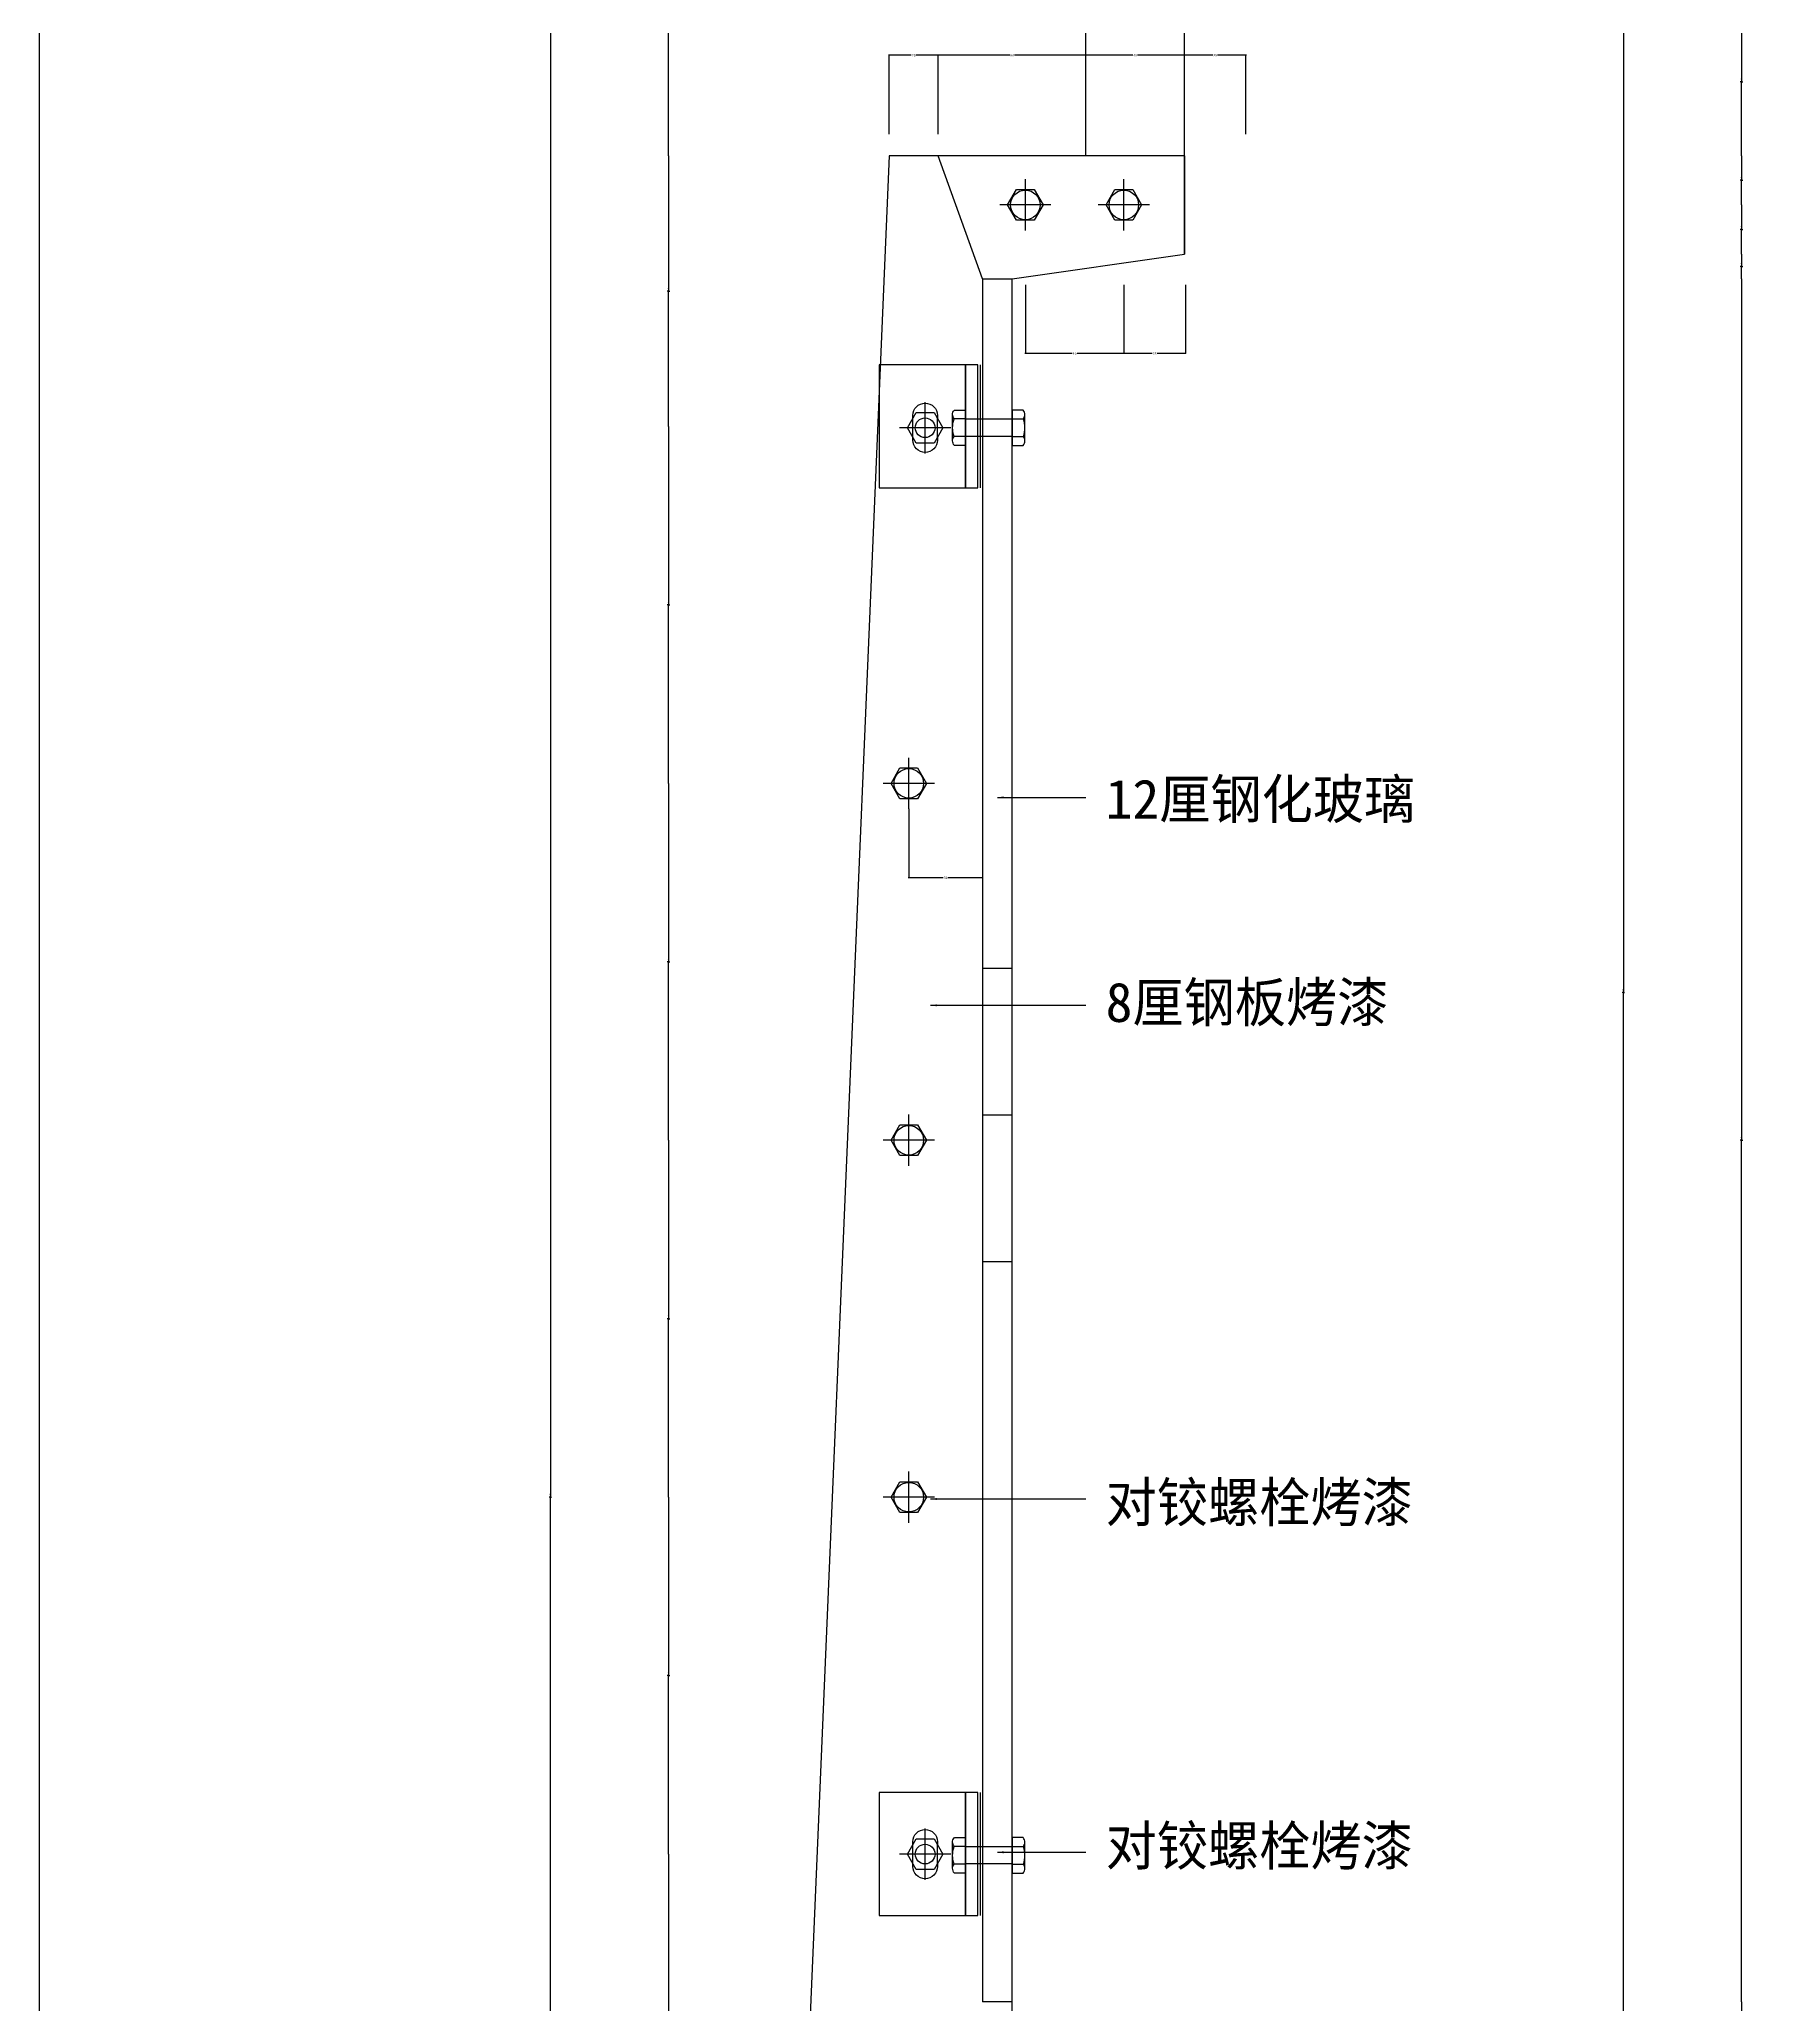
# Model space of a CAD drawing. Header units: metres. Extents: x 6299 to 8198, y -54 to 2210.
# Drawn here: x 6299 to 6996, y 651 to 1449 of the extents above; entities that cross this region are included whole.
import ezdxf

# ---------------------------------------------------------------- set-up
doc = ezdxf.new("R2010")
doc.units = ezdxf.units.M
for name, color, linetype in [('3', 3, 'Continuous'), ('4', 4, 'Continuous'), ('7', 7, 'Continuous'), ('BH', 3, 'Continuous'), ('DIM', 3, 'Continuous'), ('TEXT', 3, 'Continuous')]:
    doc.layers.add(name, color=color, linetype=linetype)
doc.dimstyles.get("Standard").update_dxf_attribs({"dimtxt": 2.5, "dimasz": 2.5, "dimexe": 1.25, "dimexo": 0.625, "dimtad": 1, "dimcen": 2.5, "dimazin": 3, "dimtfac": 1, "dimtmove": 0, "dimatfit": 3})

# ---------------------------------------------------------------- blocks, each defined once
blk = doc.blocks.new('*D2')
for p, q in [((6990.58, 1462), (6990.58, 1432)), ((6990.33, 1432), (6990.08, 1432)), ((6990.58, 1402), (6990.58, 1432)), ((6990.58, 1432), (6990.58, 1432)), ((6990.83, 1432), (6991.08, 1432))]:
    blk.add_line(p, q)
at = {"layer": 'Defpoints'}
for p in [(6990.58, 1462), (6990.58, 1432), (6990.58, 1402)]:
    blk.add_point(p, dxfattribs=at)
at = {"layer": 'DIM', "insert": (6990.58, 1433.125), "char_height": 1, "attachment_point": 5}
blk.add_mtext('0', dxfattribs=at)
blk = doc.blocks.new('*D3')
for p, q in [((6554.6, 1512), (6554.6, 1457)), ((6554.35, 1457), (6554.1, 1457)), ((6554.6, 1402), (6554.6, 1457)), ((6554.6, 1457), (6554.6, 1457)), ((6554.85, 1457), (6555.1, 1457))]:
    blk.add_line(p, q)
at = {"layer": 'Defpoints'}
for p in [(6554.6, 1512), (6554.6, 1457), (6554.6, 1402)]:
    blk.add_point(p, dxfattribs=at)
at = {"layer": 'DIM', "insert": (6554.6, 1458.125), "char_height": 1, "attachment_point": 5}
blk.add_mtext('0', dxfattribs=at)
blk = doc.blocks.new('*D4')
for p, q in [((6942.58, 1512), (6942.58, 1062)), ((6942.33, 1062), (6942.08, 1062)), ((6942.58, 612), (6942.58, 1062)), ((6942.58, 1062), (6942.58, 1062)), ((6942.83, 1062), (6943.08, 1062))]:
    blk.add_line(p, q)
at = {"layer": 'Defpoints'}
for p in [(6942.58, 1512), (6942.58, 1062), (6942.58, 612)]:
    blk.add_point(p, dxfattribs=at)
at = {"layer": 'DIM', "insert": (6942.58, 1063.125), "char_height": 1, "attachment_point": 5}
blk.add_mtext('0', dxfattribs=at)
blk = doc.blocks.new('*D5')
for p, q in [((6506.6, 1512), (6506.6, 857)), ((6506.35, 857), (6506.1, 857)), ((6506.6, 202), (6506.6, 857)), ((6506.6, 857), (6506.6, 857)), ((6506.85, 857), (6507.1, 857))]:
    blk.add_line(p, q)
at = {"layer": 'Defpoints'}
for p in [(6506.6, 1512), (6506.6, 857), (6506.6, 202)]:
    blk.add_point(p, dxfattribs=at)
at = {"layer": 'DIM', "insert": (6506.6, 858.125), "char_height": 1, "attachment_point": 5}
blk.add_mtext('0', dxfattribs=at)
blk = doc.blocks.new('*D20')
for p, q in [((6990.58, 1352), (6990.58, 1002)), ((6990.33, 1002), (6990.08, 1002)), ((6990.58, 652), (6990.58, 1002)), ((6990.58, 1002), (6990.58, 1002)), ((6990.83, 1002), (6991.08, 1002))]:
    blk.add_line(p, q)
at = {"layer": 'Defpoints'}
for p in [(6990.58, 1352), (6990.58, 1002), (6990.58, 652)]:
    blk.add_point(p, dxfattribs=at)
at = {"layer": 'DIM', "insert": (6990.58, 1003.125), "char_height": 1, "attachment_point": 5}
blk.add_mtext('0', dxfattribs=at)
blk = doc.blocks.new('*D21')
for p, q in [((6554.6, 1002), (6554.6, 929.5)), ((6554.35, 929.5), (6554.1, 929.5)), ((6554.6, 857), (6554.6, 929.5)), ((6554.6, 929.5), (6554.6, 929.5)), ((6554.85, 929.5), (6555.1, 929.5))]:
    blk.add_line(p, q)
at = {"layer": 'Defpoints'}
for p in [(6554.6, 1002), (6554.6, 929.5), (6554.6, 857)]:
    blk.add_point(p, dxfattribs=at)
at = {"layer": 'DIM', "insert": (6554.6, 930.625), "char_height": 1, "attachment_point": 5}
blk.add_mtext('0', dxfattribs=at)
blk = doc.blocks.new('*D22')
for p, q in [((6554.6, 857), (6554.6, 784.5)), ((6554.35, 784.5), (6554.1, 784.5)), ((6554.6, 712), (6554.6, 784.5)), ((6554.6, 784.5), (6554.6, 784.5)), ((6554.85, 784.5), (6555.1, 784.5))]:
    blk.add_line(p, q)
at = {"layer": 'Defpoints'}
for p in [(6554.6, 857), (6554.6, 784.5), (6554.6, 712)]:
    blk.add_point(p, dxfattribs=at)
at = {"layer": 'DIM', "insert": (6554.6, 785.625), "char_height": 1, "attachment_point": 5}
blk.add_mtext('0', dxfattribs=at)
blk = doc.blocks.new('*D23')
for p, q in [((6554.6, 712), (6554.6, 639.5)), ((6554.35, 639.5), (6554.1, 639.5)), ((6554.6, 567), (6554.6, 639.5)), ((6554.6, 639.5), (6554.6, 639.5)), ((6554.85, 639.5), (6555.1, 639.5))]:
    blk.add_line(p, q)
at = {"layer": 'Defpoints'}
for p in [(6554.6, 712), (6554.6, 639.5), (6554.6, 567)]:
    blk.add_point(p, dxfattribs=at)
at = {"layer": 'DIM', "insert": (6554.6, 640.625), "char_height": 1, "attachment_point": 5}
blk.add_mtext('0', dxfattribs=at)
blk = doc.blocks.new('*D25')
for p, q in [((6990.58, 652), (6990.58, 632)), ((6990.33, 632), (6990.08, 632)), ((6990.58, 612), (6990.58, 632)), ((6990.58, 632), (6990.58, 632)), ((6990.83, 632), (6991.08, 632))]:
    blk.add_line(p, q)
at = {"layer": 'Defpoints'}
for p in [(6990.58, 652), (6990.58, 632), (6990.58, 612)]:
    blk.add_point(p, dxfattribs=at)
at = {"layer": 'DIM', "insert": (6990.58, 633.125), "char_height": 1, "attachment_point": 5}
blk.add_mtext('0', dxfattribs=at)
blk = doc.blocks.new('*D27')
for p, q in [((6652.21, 1136.6), (6652.21, 1108.6)), ((6682.21, 1136.6), (6682.21, 1108.6)), ((6666.21, 1108.6), (6651.96, 1108.6)), ((6682.46, 1108.6), (6668.21, 1108.6))]:
    blk.add_line(p, q)
at = {"layer": 'Defpoints'}
for p in [(6652.21, 1136.6), (6682.21, 1136.6), (6682.21, 1108.6)]:
    blk.add_point(p, dxfattribs=at)
at = {"layer": 'DIM', "insert": (6667.21, 1108.6), "char_height": 1, "attachment_point": 5}
blk.add_mtext('30', dxfattribs=at)
blk = doc.blocks.new('*D28')
for p, q in [((6554.6, 1292), (6554.6, 1219.5)), ((6554.35, 1219.5), (6554.1, 1219.5)), ((6554.6, 1147), (6554.6, 1219.5)), ((6554.6, 1219.5), (6554.6, 1219.5)), ((6554.85, 1219.5), (6555.1, 1219.5))]:
    blk.add_line(p, q)
at = {"layer": 'Defpoints'}
for p in [(6554.6, 1292), (6554.6, 1219.5), (6554.6, 1147)]:
    blk.add_point(p, dxfattribs=at)
at = {"layer": 'DIM', "insert": (6554.6, 1220.625), "char_height": 1, "attachment_point": 5}
blk.add_mtext('0', dxfattribs=at)
blk = doc.blocks.new('*D29')
for p, q in [((6554.6, 1147), (6554.6, 1074.5)), ((6554.35, 1074.5), (6554.1, 1074.5)), ((6554.6, 1002), (6554.6, 1074.5)), ((6554.6, 1074.5), (6554.6, 1074.5)), ((6554.85, 1074.5), (6555.1, 1074.5))]:
    blk.add_line(p, q)
at = {"layer": 'Defpoints'}
for p in [(6554.6, 1147), (6554.6, 1074.5), (6554.6, 1002)]:
    blk.add_point(p, dxfattribs=at)
at = {"layer": 'DIM', "insert": (6554.6, 1075.625), "char_height": 1, "attachment_point": 5}
blk.add_mtext('0', dxfattribs=at)
blk = doc.blocks.new('*D30')
for p, q in [((6554.6, 1402), (6554.6, 1347)), ((6554.35, 1347), (6554.1, 1347)), ((6554.6, 1292), (6554.6, 1347)), ((6554.6, 1347), (6554.6, 1347)), ((6554.85, 1347), (6555.1, 1347))]:
    blk.add_line(p, q)
at = {"layer": 'Defpoints'}
for p in [(6554.6, 1402), (6554.6, 1347), (6554.6, 1292)]:
    blk.add_point(p, dxfattribs=at)
at = {"layer": 'DIM', "insert": (6554.6, 1348.125), "char_height": 1, "attachment_point": 5}
blk.add_mtext('0', dxfattribs=at)
blk = doc.blocks.new('*D31')
for p, q in [((6699.59, 1349.6), (6699.59, 1321.6)), ((6739.59, 1349.6), (6739.59, 1321.6)), ((6718.59, 1321.6), (6699.34, 1321.6)), ((6739.84, 1321.6), (6720.59, 1321.6))]:
    blk.add_line(p, q)
at = {"layer": 'Defpoints'}
for p in [(6699.59, 1349.6), (6739.59, 1349.6), (6739.59, 1321.6)]:
    blk.add_point(p, dxfattribs=at)
at = {"layer": 'DIM', "insert": (6719.59, 1321.6), "char_height": 1, "attachment_point": 5}
blk.add_mtext('40', dxfattribs=at)
blk = doc.blocks.new('*D32')
for p, q in [((6739.59, 1349.6), (6739.59, 1321.6)), ((6764.59, 1349.6), (6764.59, 1321.6)), ((6751.09, 1321.6), (6739.34, 1321.6)), ((6764.84, 1321.6), (6753.09, 1321.6))]:
    blk.add_line(p, q)
at = {"layer": 'Defpoints'}
for p in [(6739.59, 1349.6), (6764.59, 1349.6), (6764.59, 1321.6)]:
    blk.add_point(p, dxfattribs=at)
at = {"layer": 'DIM', "insert": (6752.09, 1321.6), "char_height": 1, "attachment_point": 5}
blk.add_mtext('25', dxfattribs=at)
blk = doc.blocks.new('*D33')
for p, q in [((6990.58, 1402), (6990.58, 1392)), ((6990.33, 1392), (6990.08, 1392)), ((6990.58, 1382), (6990.58, 1392)), ((6990.58, 1392), (6990.58, 1392)), ((6990.83, 1392), (6991.08, 1392))]:
    blk.add_line(p, q)
at = {"layer": 'Defpoints'}
for p in [(6990.58, 1402), (6990.58, 1392), (6990.58, 1382)]:
    blk.add_point(p, dxfattribs=at)
at = {"layer": 'DIM', "insert": (6990.58, 1393.125), "char_height": 1, "attachment_point": 5}
blk.add_mtext('0', dxfattribs=at)
blk = doc.blocks.new('*D34')
for p, q in [((6990.58, 1382), (6990.58, 1372)), ((6990.33, 1372), (6990.08, 1372)), ((6990.58, 1362), (6990.58, 1372)), ((6990.58, 1372), (6990.58, 1372)), ((6990.83, 1372), (6991.08, 1372))]:
    blk.add_line(p, q)
at = {"layer": 'Defpoints'}
for p in [(6990.58, 1382), (6990.58, 1372), (6990.58, 1362)]:
    blk.add_point(p, dxfattribs=at)
at = {"layer": 'DIM', "insert": (6990.58, 1373.125), "char_height": 1, "attachment_point": 5}
blk.add_mtext('0', dxfattribs=at)
blk = doc.blocks.new('*D35')
for p, q in [((6990.58, 1362), (6990.58, 1357)), ((6990.33, 1357), (6990.08, 1357)), ((6990.58, 1352), (6990.58, 1357)), ((6990.58, 1357), (6990.58, 1357)), ((6990.83, 1357), (6991.08, 1357))]:
    blk.add_line(p, q)
at = {"layer": 'Defpoints'}
for p in [(6990.58, 1362), (6990.58, 1357), (6990.58, 1352)]:
    blk.add_point(p, dxfattribs=at)
at = {"layer": 'DIM', "insert": (6990.58, 1358.125), "char_height": 1, "attachment_point": 5}
blk.add_mtext('0', dxfattribs=at)
blk = doc.blocks.new('*D37')
for p, q in [((6693.21, 1442.81), (6663.96, 1442.81)), ((6664.21, 1410.81), (6664.21, 1442.81)), ((6724.46, 1442.81), (6695.21, 1442.81)), ((6724.21, 1410.81), (6724.21, 1442.81))]:
    blk.add_line(p, q)
at = {"layer": 'Defpoints'}
for p in [(6724.21, 1442.81), (6664.21, 1410.81), (6724.21, 1410.81)]:
    blk.add_point(p, dxfattribs=at)
at = {"layer": 'DIM', "insert": (6694.21, 1442.81), "char_height": 1, "attachment_point": 5}
blk.add_mtext('60', dxfattribs=at)
blk = doc.blocks.new('*D38')
for p, q in [((6653.21, 1442.81), (6643.96, 1442.81)), ((6644.21, 1410.81), (6644.21, 1442.81)), ((6664.46, 1442.81), (6655.21, 1442.81)), ((6664.21, 1410.81), (6664.21, 1442.81))]:
    blk.add_line(p, q)
at = {"layer": 'Defpoints'}
for p in [(6664.21, 1442.81), (6644.21, 1410.81), (6664.21, 1410.81)]:
    blk.add_point(p, dxfattribs=at)
at = {"layer": 'DIM', "insert": (6654.21, 1442.81), "char_height": 1, "attachment_point": 5}
blk.add_mtext('20', dxfattribs=at)
blk = doc.blocks.new('*D39')
for p, q in [((6775.71, 1442.81), (6763.96, 1442.81)), ((6764.21, 1410.81), (6764.21, 1442.81)), ((6789.46, 1442.81), (6777.71, 1442.81)), ((6789.21, 1410.81), (6789.21, 1442.81))]:
    blk.add_line(p, q)
at = {"layer": 'Defpoints'}
for p in [(6789.21, 1442.81), (6764.21, 1410.81), (6789.21, 1410.81)]:
    blk.add_point(p, dxfattribs=at)
at = {"layer": 'DIM', "insert": (6776.71, 1442.81), "char_height": 1, "attachment_point": 5}
blk.add_mtext('25', dxfattribs=at)
blk = doc.blocks.new('*D41')
for p, q in [((6743.21, 1442.81), (6723.96, 1442.81)), ((6724.21, 1410.81), (6724.21, 1442.81)), ((6764.46, 1442.81), (6745.21, 1442.81)), ((6764.21, 1410.81), (6764.21, 1442.81))]:
    blk.add_line(p, q)
at = {"layer": 'Defpoints'}
for p in [(6764.21, 1442.81), (6724.21, 1410.81), (6764.21, 1410.81)]:
    blk.add_point(p, dxfattribs=at)
at = {"layer": 'DIM', "insert": (6744.21, 1442.81), "char_height": 1, "attachment_point": 5}
blk.add_mtext('40', dxfattribs=at)

msp = doc.modelspace()

# ---------------------------------------------------------------- hatches: boundary and pattern name
at = {"layer": 'BH'}
h = msp.add_hatch(dxfattribs=at)
h.set_pattern_fill('PLAST', scale=75)
h.paths.add_polyline_path([(6694.21, 1294.97), (6682.21, 1294.97), (6682.21, 1352), (6694.21, 1352)])
h.paths.add_polyline_path([(6682.21, 1287.97), (6682.21, 1294.97), (6694.21, 1294.97), (6694.21, 1287.97)])
h.paths.add_polyline_path([(6682.21, 1287.97), (6694.21, 1287.97), (6694.21, 1284.27), (6694.21, 714.97), (6682.21, 714.97)])
h.paths.add_polyline_path([(6682.21, 707.97), (6682.21, 714.97), (6694.21, 714.97), (6694.21, 707.97)])
h.paths.add_polyline_path([(6694.21, 652), (6682.21, 652), (6682.21, 707.97), (6694.21, 707.97), (6694.21, 704.27)])

# ---------------------------------------------------------------- linework, layer by layer
at = {"layer": '3'}
for p, q in [((6682.21, 1352), (6664.21, 1402)), ((6764.21, 1402), (6764.21, 1362)), ((6699.59, 1371.6), (6699.59, 1392.4)), ((6739.59, 1371.6), (6739.59, 1392.4)), ((6709.99, 1382), (6689.19, 1382)), ((6749.99, 1382), (6729.19, 1382)), ((6681.21, 1317), (6681.21, 1267)), ((6658.87, 1281.07), (6658.87, 1301.88)), ((6653.87, 1295.29), (6653.87, 1296.47)), ((6653.87, 1287.66), (6653.87, 1295.29)), ((6663.87, 1287.66), (6663.87, 1295.29)), ((6675.21, 1295.08), (6670.63, 1295.08)), ((6694.21, 1294.97), (6675.21, 1294.97)), ((6694.21, 1295.08), (6698.78, 1295.08)), ((6669.27, 1291.47), (6648.47, 1291.47)), ((6653.87, 1286.47), (6653.87, 1287.66)), ((6675.21, 1287.87), (6670.63, 1287.87)), ((6694.21, 1287.97), (6675.21, 1287.97)), ((6694.21, 1287.87), (6698.78, 1287.87)), ((6652.21, 1136.6), (6652.21, 1157.4)), ((6662.61, 1147), (6641.81, 1147)), ((6652.21, 991.6), (6652.21, 1012.4)), ((6662.61, 1002), (6641.81, 1002)), ((6652.21, 846.6), (6652.21, 867.4)), ((6662.61, 857), (6641.81, 857)), ((6681.21, 737), (6681.21, 687)), ((6658.87, 701.6), (6658.87, 722.4)), ((6669.27, 712), (6648.47, 712)), ((6653.87, 715.81), (6653.87, 717)), ((6653.87, 708.19), (6653.87, 715.81)), ((6663.87, 708.19), (6663.87, 715.81)), ((6675.21, 715.08), (6670.63, 715.08)), ((6694.21, 714.97), (6675.21, 714.97)), ((6694.21, 715.08), (6698.78, 715.08)), ((6653.87, 707), (6653.87, 708.19)), ((6675.21, 707.87), (6670.63, 707.87)), ((6694.21, 707.97), (6675.21, 707.97)), ((6694.21, 707.87), (6698.78, 707.87))]:
    msp.add_line(p, q, dxfattribs=at)
for points in [[(6653.87, 1296.47, -1), (6663.87, 1296.47), (6663.87, 1295.29)], [(6670.01, 1286.21, -0.22), (6670.63, 1287.87, -0.17), (6670.63, 1295.08, -0.1), (6670.01, 1296.74)], [(6699.41, 1286.21, 0.22), (6698.78, 1287.87, 0.17), (6698.78, 1295.08, 0.1), (6699.41, 1296.74)], [(6663.87, 1287.66), (6663.87, 1286.47, -1), (6653.87, 1286.47)], [(6653.87, 717, -1), (6663.87, 717), (6663.87, 715.81)], [(6670.01, 706.21, -0.22), (6670.63, 707.87, -0.17), (6670.63, 715.08, -0.1), (6670.01, 716.74)], [(6699.41, 706.21, 0.22), (6698.78, 707.87, 0.17), (6698.78, 715.08, 0.1), (6699.41, 716.74)], [(6663.87, 708.19), (6663.87, 707, -1), (6653.87, 707)]]:
    msp.add_lwpolyline(points, format="xyb", dxfattribs=at)
for centre in [(6699.59, 1382), (6739.59, 1382), (6652.21, 1147), (6652.21, 1002), (6652.21, 857)]:
    msp.add_circle(centre, 6, dxfattribs=at)
at = {"layer": '4'}
for p, q in [((6724.21, 1402), (6724.21, 1469.6)), ((6764.21, 1362), (6764.21, 1469.6)), ((6644.21, 1402), (6594.21, 222)), ((6764.21, 1402), (6644.21, 1402)), ((6764.21, 1362), (6764.21, 1402)), ((6694.21, 1352), (6764.21, 1362)), ((6694.21, 1352), (6764.21, 1362)), ((6694.21, 406.58), (6694.21, 1352)), ((6694.21, 406.58), (6694.21, 1352))]:
    msp.add_line(p, q, dxfattribs=at)
at = {"layer": '7'}
for p, q in [((6682.21, 1352), (6694.21, 1352)), ((6682.21, 1352), (6682.21, 652)), ((6675.21, 1298.68), (6675.21, 1284.27)), ((6694.21, 1298.68), (6694.21, 1284.27)), ((6675.21, 718.68), (6675.21, 704.27)), ((6694.21, 718.68), (6694.21, 704.27)), ((6694.21, 652), (6682.21, 652))]:
    msp.add_line(p, q, dxfattribs=at)
for points in [[(6706.79, 1382), (6703.19, 1375.76), (6695.99, 1375.76), (6692.39, 1382), (6695.99, 1388.24), (6703.19, 1388.24)], [(6746.79, 1382), (6743.19, 1375.76), (6735.99, 1375.76), (6732.39, 1382), (6735.99, 1388.24), (6743.19, 1388.24)], [(6675.21, 1317), (6640.21, 1317), (6640.21, 1267), (6675.21, 1267)], [(6680.21, 1317), (6675.21, 1317), (6675.21, 1267), (6680.21, 1267)], [(6666.07, 1291.47), (6662.47, 1285.24), (6655.27, 1285.24), (6651.67, 1291.47), (6655.27, 1297.71), (6662.47, 1297.71)], [(6659.41, 1147), (6655.81, 1140.76), (6648.61, 1140.76), (6645.01, 1147), (6648.61, 1153.24), (6655.81, 1153.24)], [(6659.41, 1002), (6655.81, 995.76), (6648.61, 995.76), (6645.01, 1002), (6648.61, 1008.24), (6655.81, 1008.24)], [(6659.41, 857), (6655.81, 850.76), (6648.61, 850.76), (6645.01, 857), (6648.61, 863.24), (6655.81, 863.24)], [(6675.21, 737), (6640.21, 737), (6640.21, 687), (6675.21, 687)], [(6680.21, 737), (6675.21, 737), (6675.21, 687), (6680.21, 687)], [(6666.07, 712), (6662.47, 705.76), (6655.27, 705.76), (6651.67, 712), (6655.27, 718.24), (6662.47, 718.24)]]:
    msp.add_lwpolyline(points, close=True, dxfattribs=at)
for points in [[(6675.21, 1284.27), (6670.74, 1284.27, -0.19), (6670.01, 1286.21), (6670.01, 1296.74, -0.2), (6670.74, 1298.68), (6675.21, 1298.68)], [(6694.21, 1284.27), (6698.68, 1284.27, 0.19), (6699.41, 1286.21), (6699.41, 1296.74, 0.2), (6698.68, 1298.68), (6694.21, 1298.68)], [(6675.21, 704.27), (6670.74, 704.27, -0.19), (6670.01, 706.21), (6670.01, 716.74, -0.2), (6670.74, 718.68), (6675.21, 718.68)], [(6694.21, 704.27), (6698.68, 704.27, 0.19), (6699.41, 706.21), (6699.41, 716.74, 0.2), (6698.68, 718.68), (6694.21, 718.68)]]:
    msp.add_lwpolyline(points, format="xyb", dxfattribs=at)
for centre in [(6658.87, 1291.47), (6658.87, 712)]:
    msp.add_circle(centre, 4, dxfattribs=at)
at = {"layer": 'DEFPOINTS'}
msp.add_lwpolyline([(6298.92, -54.23), (7986.92, -54.23), (7986.92, 2209.77), (6298.92, 2209.77)], close=True, dxfattribs=at)

# ---------------------------------------------------------------- texts
at = {"layer": 'TEXT'}
for s, p in [('12厘钢化玻璃', (6732.21, 1132.6)), ('8厘钢板烤漆', (6732.21, 1050.07)), ('对铰螺栓烤漆', (6732.21, 846.94)), ('对铰螺栓烤漆', (6732.21, 707.42))]:
    msp.add_text(s, height=16, dxfattribs=at).set_placement(p)

# ---------------------------------------------------------------- dimensions: what is measured, and where the dimension line sits
at = {"layer": 'DIM'}
for base, p1, p2, picture, middle in [((6506.6, 857), (6506.6, 202), (6506.6, 1512), '*D5', (6506.6, 858.125)), ((6554.6, 1457), (6554.6, 1402), (6554.6, 1512), '*D3', (6554.6, 1458.125)), ((6942.58, 1062), (6942.58, 612), (6942.58, 1512), '*D4', (6942.58, 1063.125)), ((6990.58, 1432), (6990.58, 1402), (6990.58, 1462), '*D2', (6990.58, 1433.125)), ((6664.21, 1442.81), (6664.21, 1410.81), (6644.21, 1410.81), '*D38', (6654.21, 1442.81)), ((6724.21, 1442.81), (6724.21, 1410.81), (6664.21, 1410.81), '*D37', (6694.21, 1442.81)), ((6764.21, 1442.81), (6764.21, 1410.81), (6724.21, 1410.81), '*D41', (6744.21, 1442.81)), ((6789.21, 1442.81), (6789.21, 1410.81), (6764.21, 1410.81), '*D39', (6776.71, 1442.81)), ((6554.6, 1347), (6554.6, 1292), (6554.6, 1402), '*D30', (6554.6, 1348.125)), ((6990.58, 1392), (6990.58, 1382), (6990.58, 1402), '*D33', (6990.58, 1393.125)), ((6990.58, 1372), (6990.58, 1362), (6990.58, 1382), '*D34', (6990.58, 1373.125)), ((6990.58, 1357), (6990.58, 1352), (6990.58, 1362), '*D35', (6990.58, 1358.125)), ((6739.59, 1321.6), (6739.59, 1349.6), (6699.59, 1349.6), '*D31', (6719.59, 1321.6)), ((6764.59, 1321.6), (6764.59, 1349.6), (6739.59, 1349.6), '*D32', (6752.09, 1321.6)), ((6990.58, 1002), (6990.58, 652), (6990.58, 1352), '*D20', (6990.58, 1003.125)), ((6554.6, 1219.5), (6554.6, 1147), (6554.6, 1292), '*D28', (6554.6, 1220.625)), ((6554.6, 1074.5), (6554.6, 1002), (6554.6, 1147), '*D29', (6554.6, 1075.625)), ((6682.21, 1108.6), (6682.21, 1136.6), (6652.21, 1136.6), '*D27', (6667.21, 1108.6)), ((6554.6, 929.5), (6554.6, 857), (6554.6, 1002), '*D21', (6554.6, 930.625)), ((6554.6, 784.5), (6554.6, 712), (6554.6, 857), '*D22', (6554.6, 785.625)), ((6554.6, 639.5), (6554.6, 567), (6554.6, 712), '*D23', (6554.6, 640.625)), ((6990.58, 632), (6990.58, 612), (6990.58, 652), '*D25', (6990.58, 633.125))]:
    dim = msp.add_linear_dim(base=base, p1=p1, p2=p2, dimstyle='Standard', dxfattribs=at)
    dim.commit()
    dim.dimension.update_dxf_attribs({"geometry": picture, "text_midpoint": middle})

# ---------------------------------------------------------------- leaders
at = {"layer": 'TEXT'}
for points in [[(6688.21, 1141.27), (6724.21, 1141.27)], [(6661.08, 1056.82), (6724.21, 1056.82)], [(6661.08, 856.26), (6724.21, 856.26)], [(6688.21, 712.73), (6724.21, 712.73)]]:
    msp.add_leader(points, dimstyle='Standard', dxfattribs=at)

doc.saveas('drawing.dxf')
